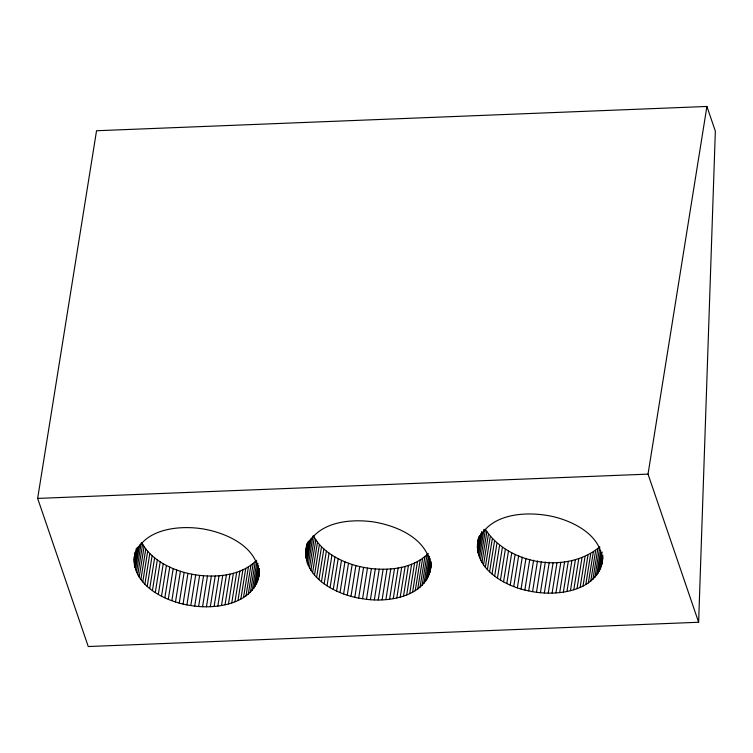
<?xml version="1.0" encoding="UTF-8"?>
<svg xmlns="http://www.w3.org/2000/svg" width="753" height="753" viewBox="0 0 753 753"><rect width="100%" height="100%" fill="white"/><g stroke="black" fill="none" stroke-linecap="round" stroke-linejoin="round"><path stroke-width="1.13" d="M698.633 622.26L715.35 131.154L706.916 106.465L96.544 130.74L37.65 498.411L88.261 646.535L698.633 622.26L648.022 474.126L706.916 106.465M602.776 558.331C599.162 592.187 555.356 596.978 528.691 590.879C504.011 586.352 470.286 566.745 478.842 537.087M478.296 540.494C489.61 513.273 525.81 511.071 550.932 516.134C573.88 520.944 604.565 536.607 601.901 564.148M431.177 564.119C429.257 596.508 388.322 603.322 362.57 598.72C336.13 595.256 298.734 575.96 306.97 543.911M259.456 572.299C256.18 603.859 216.252 609.93 190.801 605.534C165.18 601.939 128.518 583.989 135.06 552.824M258.731 576.836C259.992 547.638 226.662 532.653 202.143 528.785C177.783 525.01 141.423 529.208 134.222 557.484M133.987 559.912L135.258 551.968M133.996 562.369L136.18 548.749M134.26 564.844L136.99 547.826M134.768 567.329L138.034 546.904M135.512 569.814L139.512 544.852M136.5 572.289L141.235 542.781M137.733 574.746L142.637 544.099L141.818 542.471M139.192 577.165L144.096 546.527L142.637 544.099M140.877 579.546L145.781 548.909L144.096 546.527M142.778 581.89L147.682 551.243L145.781 548.909M144.896 584.159L149.8 553.521L147.682 551.243M147.212 586.371L152.115 555.733L149.8 553.521M149.725 588.507L154.629 557.869L152.115 555.733M152.426 590.559L157.33 559.921L154.629 557.869M155.297 592.517L160.201 561.879L157.33 559.921M158.328 594.371L163.232 563.733L160.201 561.879M161.509 596.122L166.422 565.484L163.232 563.733M164.841 597.76L169.745 567.122L166.422 565.484M168.286 599.275L173.19 568.637L169.745 567.122M171.844 600.668L176.748 570.03L173.19 568.637M175.496 601.92L180.409 571.282L176.748 570.03M179.242 603.04L184.146 572.402L180.409 571.282M183.045 604.019L187.949 573.381L184.146 572.402M186.904 604.847L191.817 574.21L187.949 573.381M190.801 605.534L195.714 574.897C216.544 577.843 240.875 575.894 256.547 560.307M194.726 606.061L199.63 575.424M198.651 606.447L203.555 575.81M202.566 606.664L207.48 576.026M206.463 606.739L211.367 576.092M210.322 606.645L215.226 576.007M214.116 606.4L219.029 575.763M217.852 606.005L222.756 575.367M221.495 605.45L226.399 574.812M225.043 604.744L229.947 574.106M228.479 603.897L233.383 573.259M231.783 602.899L236.696 572.261M234.955 601.76L239.868 571.122M237.976 600.489L242.88 569.842M240.828 599.077L245.732 568.44M243.501 597.543L248.415 566.905M245.996 595.896L250.909 565.258M248.292 594.126L253.206 563.489M250.391 592.253L255.295 561.616M252.264 590.286L256.811 561.917M253.93 588.225L257.931 563.263M255.361 586.079L258.637 565.654M256.566 583.857L258.928 569.108M258.947 571.951L259.493 568.553M257.526 581.57L259.343 570.228M258.251 579.226L259.324 572.139M305.652 553.144L307.083 543.788M305.878 550.716L307.431 543.713M305.671 555.601L307.855 541.981M305.934 558.077L308.664 541.059M306.452 560.561L309.718 540.136M307.205 563.046L311.205 538.084M308.203 565.522L312.928 536.023M309.436 567.978L314.34 537.341L313.521 535.703M310.895 570.398L315.808 539.76L314.34 537.341M312.589 572.779L317.493 542.141L315.808 539.76M314.5 575.113L319.404 544.475L317.493 542.141M316.618 577.391L321.522 546.753L319.404 544.475M318.943 579.603L323.846 548.965L321.522 546.753M321.456 581.73L326.369 551.092L323.846 548.965M324.157 583.782L329.07 553.144L326.369 551.092M327.037 585.74L331.941 555.102L329.07 553.144M330.078 587.594L334.981 556.956L331.941 555.102M333.268 589.335L338.172 558.698L334.981 556.956M336.591 590.973L341.495 560.336L338.172 558.698M340.045 592.489L344.949 561.851L341.495 560.336M343.603 593.872L348.507 563.235L344.949 561.851M347.265 595.124L352.169 564.486L348.507 563.235M351.002 596.244L355.905 565.597L352.169 564.486M354.814 597.214L359.718 566.576L355.905 565.597M358.673 598.042L363.577 567.404L359.718 566.576M362.57 598.72L367.483 568.082C388.303 571.009 412.635 569.042 428.269 553.427M366.495 599.247L371.398 568.609M370.42 599.623L375.323 568.986M374.335 599.84L379.248 569.202M378.232 599.906L383.136 569.268M382.082 599.812L386.995 569.174M385.884 599.567L390.788 568.929M389.612 599.162L394.516 568.524M393.254 598.607L398.158 567.969M396.803 597.901L401.707 567.263M400.229 597.044L405.142 566.407M403.533 596.047L408.446 565.399M406.705 594.898L411.609 564.261M409.717 593.618L414.621 562.98M412.569 592.216L417.473 561.578M415.242 590.681L420.146 560.044M417.727 589.025L422.631 558.387M420.023 587.255L424.927 556.618M422.104 585.382L427.017 554.745M423.986 583.406L428.523 555.036M425.633 581.344L429.634 556.373M427.064 579.198L430.339 558.773M428.259 576.977L430.622 562.218M430.631 567.517L431.158 561.663M429.219 574.69L431.036 563.338M429.935 572.346L431.13 565.409M477.383 545.276L478.626 537.19M477.298 547.723L478.936 537.51M479.115 538.169L479.482 535.901M477.458 550.198L479.821 535.449M477.873 552.683L480.96 533.388M481.468 533.717L481.835 531.449M478.522 555.168L482.155 532.475M479.416 557.644L483.963 529.274M480.546 560.11L485.459 529.472C508.717 564.91 567.207 574.266 599.783 546.791L594.879 577.429M481.911 562.547L486.824 531.91M483.511 564.948L488.415 534.31M485.327 567.301L490.231 536.663M487.36 569.607L492.264 538.969M489.591 571.847L494.505 541.2M492.029 574.012L496.942 543.374M494.655 576.092L499.568 545.454M497.46 578.088L502.373 547.45M500.434 579.989L505.338 549.351M503.559 581.787L508.463 551.14M506.825 583.462L511.739 552.824M510.223 585.034L515.137 554.387M513.744 586.474L518.648 555.827M517.358 587.782L522.271 557.145M521.067 588.959L525.98 558.312M524.85 589.985L529.764 559.347M528.691 590.879L533.604 560.241M532.578 591.623L537.482 560.985M536.494 592.216L541.398 561.578M540.419 592.658L545.323 562.02M544.344 592.94L549.248 562.303M548.25 593.072L553.154 562.435M552.118 593.044L557.022 562.406M555.94 592.865L560.853 562.227M559.705 592.526L564.609 561.889M563.385 592.037L568.289 561.399M566.971 591.387L571.885 560.75M570.454 590.597L575.358 559.959M573.814 589.655L578.728 559.018M577.043 588.573L581.947 557.935M580.121 587.359L585.025 556.712M583.038 586.003L587.952 555.366M585.796 584.516L590.7 553.879M588.357 582.916L593.27 552.278M590.738 581.194L595.642 550.556M592.912 579.358L597.816 548.721M596.63 575.405L600.63 550.443M598.155 573.287L601.421 552.862M601.751 554.33L602.118 552.062M599.444 571.103L601.995 555.215M600.508 568.835L602.682 555.225M602.315 559.281L602.861 555.883M601.327 566.52L602.776 557.436M307.064 545.981C318.293 521.688 350.23 518.572 373.714 521.942C397.302 525.867 426.772 538.489 430.612 565.061M37.65 498.411L648.022 474.126M363.577 567.404L367.483 568.082M191.817 574.21L195.714 574.897"/></g></svg>
